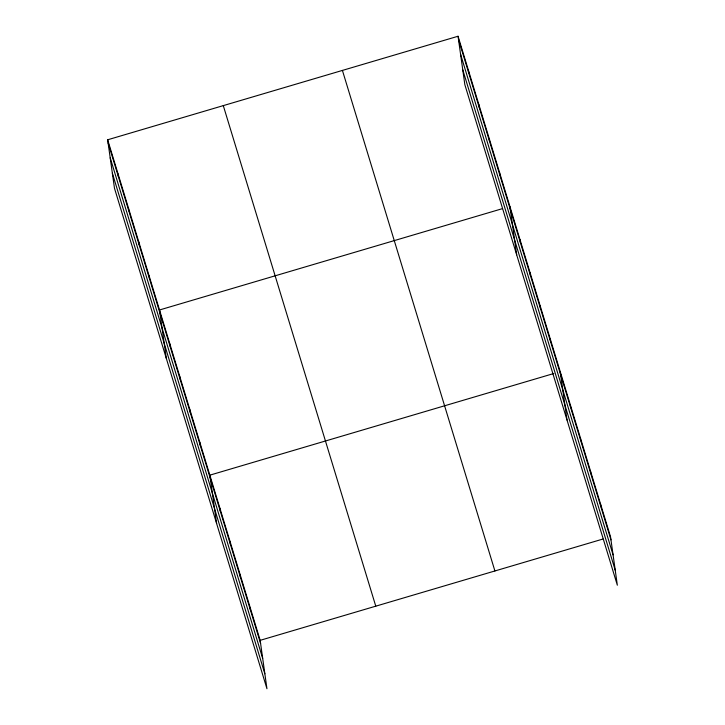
<?xml version="1.0" encoding="UTF-8"?>
<svg xmlns="http://www.w3.org/2000/svg" width="725" height="725" viewBox="0 0 725 725"><rect width="100%" height="100%" fill="white"/><g stroke="black" fill="none" stroke-linecap="round" stroke-linejoin="round"><path stroke-width="1.09" d="M107.662 139.789L260.157 640.338L266.954 688.75L114.468 188.201L107.662 139.789L458.046 36.25L610.532 536.799L617.338 585.211L464.843 84.662L458.046 36.25M502.398 208.655L159.509 309.983L166.315 358.386M553.791 373.52L209.833 475.165L216.63 523.568M260.157 640.338L603.037 539.01M458.472 39.322L610.967 539.871M460.574 54.284L613.069 554.833M462.74 69.7L615.235 570.249M342.417 70.416L494.912 570.965M223.291 105.623L375.777 606.173M108.097 142.861L260.583 643.41M110.2 157.823L262.686 658.373M112.366 173.239L264.852 673.788M600.472 503.766L600.898 506.838M590.404 470.724L590.839 473.797M580.344 437.692L580.77 440.764M570.276 404.659L570.711 407.722M560.217 371.617L567.013 420.029M550.148 338.584L550.583 341.656M540.08 305.542L540.515 308.614M530.02 272.509L530.455 275.582M519.952 239.477L520.387 242.549M509.892 206.435L516.689 254.847M499.525 172.396L499.951 175.468M489.148 138.366L489.583 141.429M478.781 104.328L479.216 107.4M468.413 70.289L468.848 73.361M250.089 607.305L250.524 610.377M240.02 574.272L240.455 577.345M229.961 541.231L230.396 544.303M219.892 508.198L220.328 511.27M199.765 442.123L200.2 445.195M189.705 409.09L190.131 412.163M179.637 376.048L180.072 379.121M169.578 343.016L170.003 346.088M149.142 275.944L149.567 279.016M138.774 241.905L139.2 244.977M128.398 207.867L128.833 210.939M118.03 173.828L118.465 176.9"/></g></svg>
